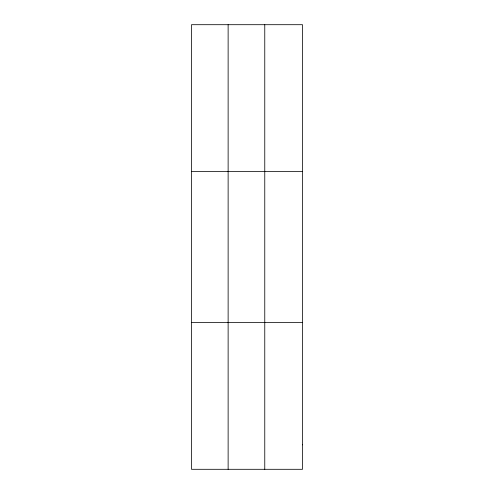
<?xml version="1.0" encoding="UTF-8"?>
<svg xmlns="http://www.w3.org/2000/svg" width="494" height="494" viewBox="0 0 494 494"><rect width="100%" height="100%" fill="white"/><g stroke="black" fill="none" stroke-linecap="round" stroke-linejoin="round"><path stroke-width="0.74" d="M228.129 469.3L228.129 24.7M264.765 469.3L264.765 24.7M191.493 171.418L302.507 171.418M191.493 322.582L302.507 322.582M302.507 444.847L302.507 469.3L191.493 469.3L191.493 24.7L302.507 24.7L302.507 444.847"/></g></svg>
